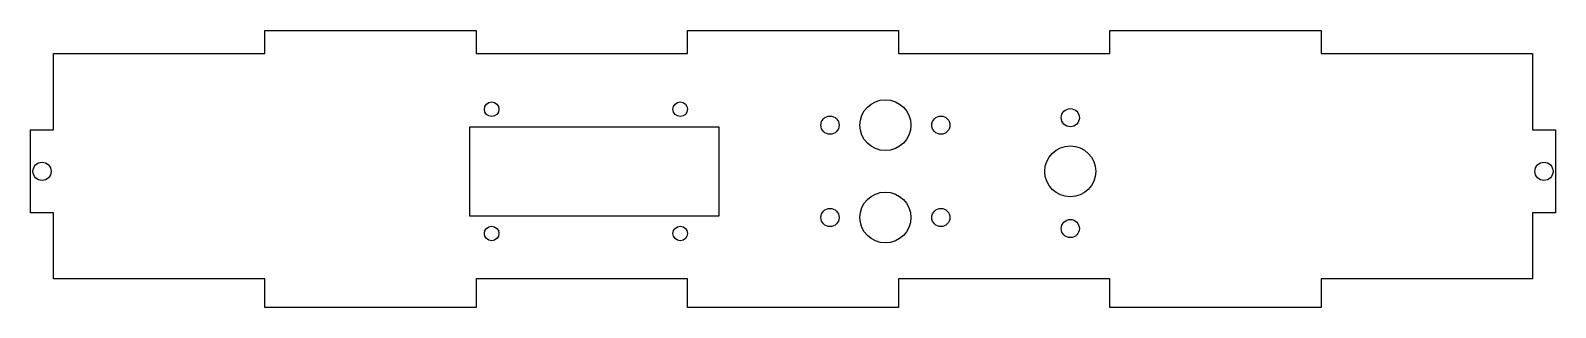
# Model space of a CAD drawing. Header units: inches. Extents: x -8.13 to 0.12, y -1.73 to -0.23.
import ezdxf

# ---------------------------------------------------------------- set-up
doc = ezdxf.new("R2010")
doc.units = ezdxf.units.IN
doc.layers.get('0').update_dxf_attribs({"linetype": 'CONTINUOUS'})

msp = doc.modelspace()

# ---------------------------------------------------------------- linework, layer by layer
for points in [[(0, -1.2151), (0, -1.5714), (-1.1429, -1.5714), (-1.1429, -1.7276), (-2.2857, -1.7276), (-2.2857, -1.5714), (-3.4286, -1.5714), (-3.4286, -1.7276), (-4.5714, -1.7276), (-4.5714, -1.5714), (-5.7143, -1.5714), (-5.7143, -1.7276), (-6.8571, -1.7276), (-6.8571, -1.5714), (-8, -1.5714), (-8, -1.2151), (-8.125, -1.2151), (-8.125, -0.7655), (-8, -0.7655), (-8, -0.3526), (-6.8571, -0.3526), (-6.8571, -0.2276), (-5.7143, -0.2276), (-5.7143, -0.3526), (-4.5714, -0.3526), (-4.5714, -0.2276), (-3.4286, -0.2276), (-3.4286, -0.3526), (-2.2857, -0.3526), (-2.2857, -0.2276), (-1.1429, -0.2276), (-1.1429, -0.3526), (0, -0.3526), (0, -0.7655), (0.125, -0.7655), (0.125, -1.2151)], [(-5.75, -1.2303), (-4.4, -1.2303), (-4.4, -0.7503), (-5.75, -0.7503)]]:
    msp.add_lwpolyline(points, close=True)
for centre, radius in [((-5.63, -0.6538), 0.0394), ((-4.61, -0.6538), 0.0394), ((-3.5, -0.7403), 0.1378), ((-2.5, -0.7), 0.0492), ((-3.8, -0.7403), 0.0492), ((-3.2, -0.7403), 0.0492), ((-2.5, -0.9903), 0.1378), ((-8.0625, -0.9903), 0.0492), ((0.0625, -0.9903), 0.0492), ((-3.5, -1.2403), 0.1378), ((-3.8, -1.2403), 0.0492), ((-3.2, -1.2403), 0.0492), ((-5.63, -1.3268), 0.0394), ((-4.61, -1.3268), 0.0394), ((-2.5, -1.3), 0.0492)]:
    msp.add_circle(centre, radius)

doc.saveas('drawing.dxf')
